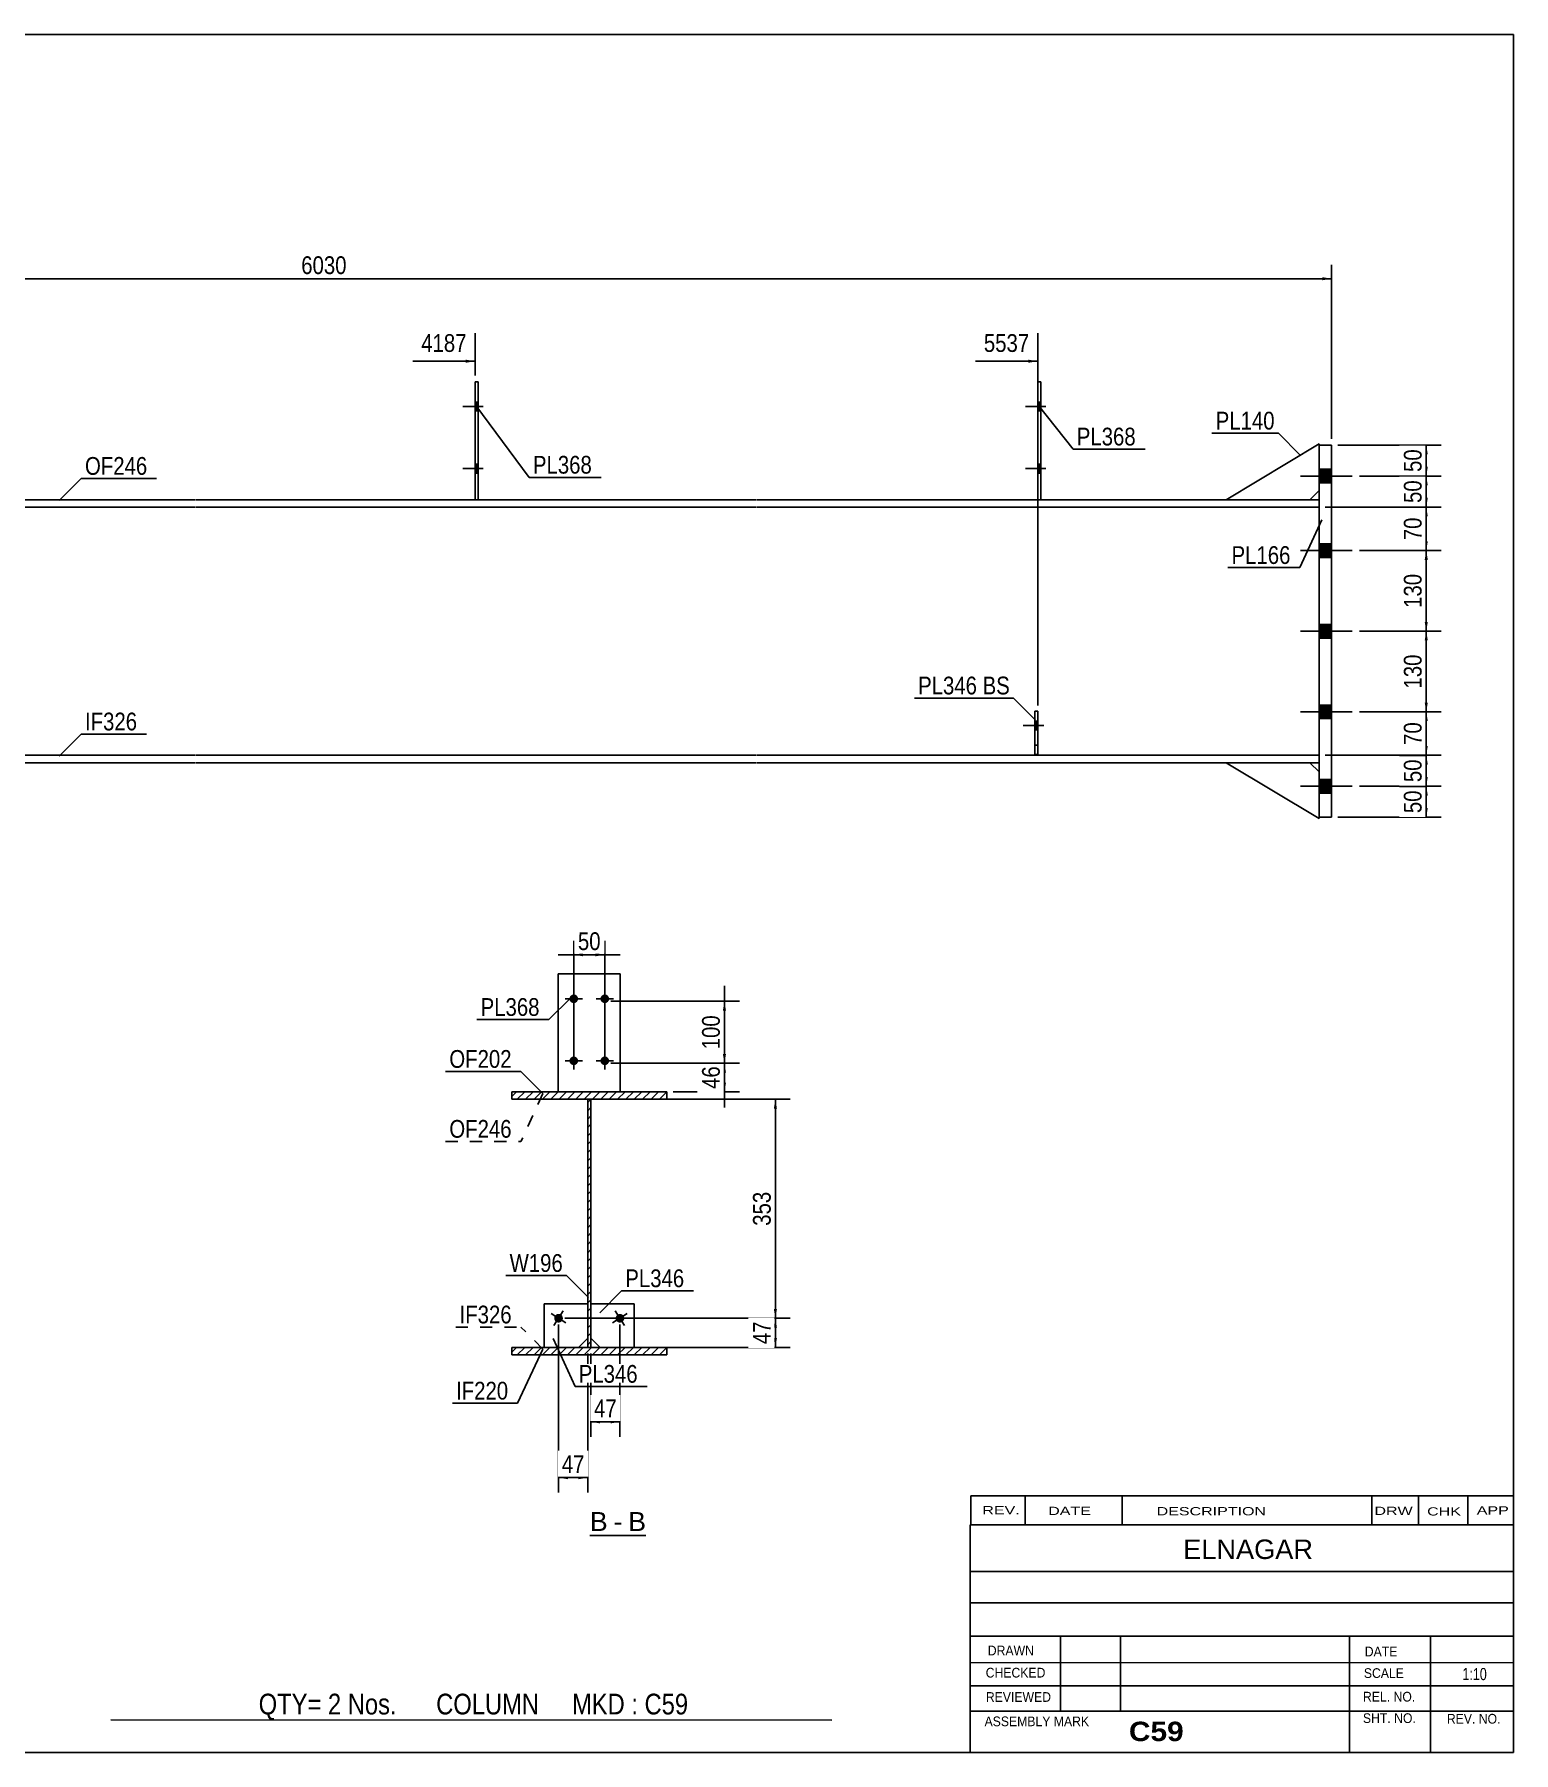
# Model space of a CAD drawing. Header units: millimetres. Extents: x -350 to 53, y -161 to 116.
# Drawn here: x -185.8 to 52.7, y -160.8 to 116.2 of the extents above; entities that cross this region are included whole.
import ezdxf

# ---------------------------------------------------------------- set-up
doc = ezdxf.new("R2010")
doc.units = ezdxf.units.MM
doc.linetypes.add('DXK_LINE_DOT1', pattern=[1.8814, 0.9407, -0.9407])
doc.linetypes.add('DXK_LINE_DOT2', pattern=[3.9198, 1.9599, -1.9599])
doc.styles.add('Arial', font='ARIAL.TTF', dxfattribs={"height": 0.2})
doc.styles.add('Arial Bold', font='ARIALBD.TTF', dxfattribs={"height": 0.2})
doc.styles.add('Arial Narrow', font='ARIALN.TTF', dxfattribs={"height": 0.2})

# ---------------------------------------------------------------- blocks, each defined once
blk = doc.blocks.new('Unknown-627324394-1210')
at = {"color": 5, "linetype": 'Continuous'}
for p, q in [((52.7, 116.21), (-347.3, 116.21)), ((-347.3, 116.21), (-347.3, -160.79)), ((52.7, -160.79), (52.7, 116.21)), ((-347.3, -160.79), (52.7, -160.79))]:
    blk.add_line(p, q, dxfattribs=at)
at = {"color": 174, "linetype": 'Continuous', "style": 'Arial'}
blk.add_text('Tekla structures', height=1.9102, rotation=90, dxfattribs=at).set_placement((-347.8, -160.29))
blk = doc.blocks.new('Unknown-627324394-13 - 1799')
at = {"color": 7, "linetype": 'Continuous'}
blk.add_line((-96.19, -125.81), (-87.16, -125.81), dxfattribs=at)
at = {"color": 0, "linetype": 'Continuous'}
blk.add_wipeout([(-93.35, -125.06), (-93.35, -121.86), (-96.19, -121.86), (-96.19, -125.06)], dxfattribs=at)
blk.add_wipeout([(-90.97, -125.06), (-90.97, -121.86), (-92.39, -121.86), (-92.39, -125.06)], dxfattribs=at)
at = {"color": 96, "linetype": 'Continuous', "style": 'Arial'}
blk.add_text('B', height=3.06, dxfattribs=at).set_placement((-96.19, -125.06))
at = {"color": 0, "linetype": 'Continuous'}
blk.add_wipeout([(-87.16, -125.06), (-87.16, -121.86), (-90.01, -121.86), (-90.01, -125.06)], dxfattribs=at)
at = {"color": 96, "linetype": 'Continuous', "style": 'Arial'}
for s, p in [('-', (-92.39, -125.06)), ('B', (-90.01, -125.06))]:
    blk.add_text(s, height=3.06, dxfattribs=at).set_placement(p)
blk = doc.blocks.new('Part-627324394-1288 - 1262')
at = {"color": 7, "linetype": 'DXK_LINE_DOT1'}
for p, q in [((-299.5, 40), (-299.5, 0)), ((-299.5, 40), (-255.5, 40)), ((-255.4, 40), (-159.75, 40)), ((-159.65, 40), (-69.4, 40)), ((-69.3, 40), (21.35, 40)), ((21.35, 40), (21.35, 0)), ((-299.5, 0), (-255.5, 0)), ((-255.4, 0), (-159.75, 0)), ((-159.65, 0), (-69.4, 0)), ((-69.3, 0), (21.35, 0))]:
    blk.add_line(p, q, dxfattribs=at)
blk = doc.blocks.new('Bolt-627324394-1271 - 1262')
at = {"linetype": 'Continuous'}
for points in [[(21.35, 46.1), (21.35, 43.9), (23.35, 43.9), (23.35, 46.1)], [(21.35, 46.1), (21.35, 43.9), (23.35, 43.9), (23.35, 46.1)], [(21.35, 34.1), (21.35, 31.9), (23.35, 31.9), (23.35, 34.1)], [(21.35, 34.1), (21.35, 31.9), (23.35, 31.9), (23.35, 34.1)], [(21.35, 21.1), (21.35, 18.9), (23.35, 18.9), (23.35, 21.1)], [(21.35, 21.1), (21.35, 18.9), (23.35, 18.9), (23.35, 21.1)], [(21.35, 8.1), (21.35, 5.9), (23.35, 5.9), (23.35, 8.1)], [(21.35, 8.1), (21.35, 5.9), (23.35, 5.9), (23.35, 8.1)], [(21.35, -3.9), (21.35, -6.1), (23.35, -6.1), (23.35, -3.9)], [(21.35, -3.9), (21.35, -6.1), (23.35, -6.1), (23.35, -3.9)]]:
    blk.add_hatch(color=3, dxfattribs=at).paths.add_polyline_path(points)
at = {"color": 3, "linetype": 'Continuous'}
for p, q in [((26.65, 45), (18.35, 45)), ((26.65, 45), (18.35, 45)), ((23.35, 46.1), (21.35, 46.1)), ((23.35, 46.1), (21.35, 46.1)), ((23.35, 43.9), (21.35, 43.9)), ((23.35, 43.9), (21.35, 43.9)), ((23.35, 34.1), (21.35, 34.1)), ((23.35, 34.1), (21.35, 34.1)), ((26.65, 33), (18.35, 33)), ((26.65, 33), (18.35, 33)), ((23.35, 31.9), (21.35, 31.9)), ((23.35, 31.9), (21.35, 31.9)), ((26.65, 20), (18.35, 20)), ((26.65, 20), (18.35, 20)), ((23.35, 21.1), (21.35, 21.1)), ((23.35, 21.1), (21.35, 21.1)), ((23.35, 18.9), (21.35, 18.9)), ((23.35, 18.9), (21.35, 18.9)), ((26.65, 7), (18.35, 7)), ((26.65, 7), (18.35, 7)), ((23.35, 8.1), (21.35, 8.1)), ((23.35, 8.1), (21.35, 8.1)), ((23.35, 5.9), (21.35, 5.9)), ((23.35, 5.9), (21.35, 5.9)), ((26.65, -5), (18.35, -5)), ((26.65, -5), (18.35, -5)), ((23.35, -3.9), (21.35, -3.9)), ((23.35, -3.9), (21.35, -3.9)), ((23.35, -6.1), (21.35, -6.1)), ((23.35, -6.1), (21.35, -6.1))]:
    blk.add_line(p, q, dxfattribs=at)
blk = doc.blocks.new('Bolt-627324394-2658 - 1262')
at = {"linetype": 'Continuous'}
for points in [[(-114.2, 55.5), (-114.2, 56.9), (-114.7, 56.9), (-114.7, 55.5)], [(-114.2, 55.5), (-114.2, 56.9), (-114.7, 56.9), (-114.7, 55.5)], [(-114.2, 45.5), (-114.2, 46.9), (-114.7, 46.9), (-114.7, 45.5)], [(-114.2, 45.5), (-114.2, 46.9), (-114.7, 46.9), (-114.7, 45.5)]]:
    blk.add_hatch(color=3, dxfattribs=at).paths.add_polyline_path(points)
at = {"color": 3, "linetype": 'Continuous'}
for p, q in [((-113.4, 56.2), (-116.7, 56.2)), ((-113.4, 56.2), (-116.7, 56.2)), ((-114.2, 56.9), (-114.7, 56.9)), ((-114.2, 56.9), (-114.7, 56.9)), ((-114.2, 55.5), (-114.7, 55.5)), ((-114.2, 55.5), (-114.7, 55.5)), ((-113.4, 46.2), (-116.7, 46.2)), ((-113.4, 46.2), (-116.7, 46.2)), ((-114.2, 46.9), (-114.7, 46.9)), ((-114.2, 46.9), (-114.7, 46.9)), ((-114.2, 45.5), (-114.7, 45.5)), ((-114.2, 45.5), (-114.7, 45.5))]:
    blk.add_line(p, q, dxfattribs=at)
blk = doc.blocks.new('Part-627324394-1354 - 1262')
at = {"color": 2, "linetype": 'Continuous'}
for p, q in [((-23.5, 60.2), (-24, 60.2)), ((-24, 60.2), (-24, 41.2)), ((-23.5, 41.2), (-23.5, 60.2))]:
    blk.add_line(p, q, dxfattribs=at)
at = {"color": 7, "linetype": 'DXK_LINE_DOT1'}
blk.add_line((-24, 41.2), (-23.5, 41.2), dxfattribs=at)
blk = doc.blocks.new('Part-627324394-1364 - 1262')
at = {"color": 2, "linetype": 'Continuous'}
for p, q in [((-114.2, 60.2), (-114.7, 60.2)), ((-114.7, 60.2), (-114.7, 41.2)), ((-114.2, 41.2), (-114.2, 60.2))]:
    blk.add_line(p, q, dxfattribs=at)
at = {"color": 7, "linetype": 'DXK_LINE_DOT1'}
blk.add_line((-114.7, 41.2), (-114.2, 41.2), dxfattribs=at)
blk = doc.blocks.new('Part-627324394-1396 - 1262')
at = {"color": 2, "linetype": 'Continuous'}
for p, q in [((21.35, -10.2), (6.35, -1.2)), ((19.85, -1.2), (21.35, -2.7)), ((21.35, -10.2), (21.35, -10))]:
    blk.add_line(p, q, dxfattribs=at)
at = {"color": 7, "linetype": 'DXK_LINE_DOT1'}
for p, q in [((6.35, -1.2), (19.85, -1.2)), ((21.35, -2.7), (21.35, -10))]:
    blk.add_line(p, q, dxfattribs=at)
blk = doc.blocks.new('Part-627324394-1401 - 1262')
at = {"color": 2, "linetype": 'Continuous'}
for p, q in [((21.35, 50.2), (6.35, 41.2)), ((21.35, 50.2), (21.35, 50)), ((19.85, 41.2), (21.35, 42.7))]:
    blk.add_line(p, q, dxfattribs=at)
at = {"color": 7, "linetype": 'DXK_LINE_DOT1'}
for p, q in [((21.35, 42.7), (21.35, 50)), ((6.35, 41.2), (19.85, 41.2))]:
    blk.add_line(p, q, dxfattribs=at)
blk = doc.blocks.new('Part-627324394-1445 - 1262')
at = {"color": 2, "linetype": 'Continuous'}
for p, q in [((21.35, 50), (23.35, 50)), ((21.35, -10), (21.35, 50)), ((23.35, 50), (23.35, -10)), ((23.35, -10), (21.35, -10))]:
    blk.add_line(p, q, dxfattribs=at)
blk = doc.blocks.new('Part-627324394-1467 - 1262')
at = {"color": 2, "linetype": 'Continuous'}
for p, q in [((-203.75, -1.2), (-203.75, 0)), ((-203.75, 0), (-159.75, 0)), ((-159.65, 0), (-69.4, 0)), ((-69.3, 0), (21.35, 0)), ((21.35, -1.2), (21.35, 0)), ((-203.75, -1.2), (-159.75, -1.2)), ((-159.65, -1.2), (-69.4, -1.2)), ((-69.3, -1.2), (21.35, -1.2))]:
    blk.add_line(p, q, dxfattribs=at)
blk = doc.blocks.new('Part-627324394-2646 - 1262')
at = {"color": 7, "linetype": 'DXK_LINE_DOT1'}
for p, q in [((-24.5, 0.1), (-24.5, 7.1)), ((-24.5, 7.1), (-24, 7.1)), ((-24, 7.1), (-24, 0.1)), ((-24.5, 1.6), (-24, 1.6)), ((-24, 0.1), (-24.5, 0.1))]:
    blk.add_line(p, q, dxfattribs=at)
blk = doc.blocks.new('Part-627324394-1511 - 1262')
at = {"color": 2, "linetype": 'Continuous'}
for p, q in [((-203.75, 41.2), (-203.75, 40)), ((-159.75, 41.2), (-203.75, 41.2)), ((-203.75, 40), (-159.75, 40)), ((-69.4, 41.2), (-159.65, 41.2)), ((-159.65, 40), (-69.4, 40)), ((21.35, 41.2), (-69.3, 41.2)), ((-69.3, 40), (21.35, 40)), ((21.35, 40), (21.35, 41.2))]:
    blk.add_line(p, q, dxfattribs=at)
blk = doc.blocks.new('Bolt-627324394-2284 - 1262')
at = {"linetype": 'Continuous'}
for points in [[(-23.5, 55.5), (-23.5, 56.9), (-24, 56.9), (-24, 55.5)], [(-23.5, 55.5), (-23.5, 56.9), (-24, 56.9), (-24, 55.5)], [(-23.5, 45.5), (-23.5, 46.9), (-24, 46.9), (-24, 45.5)], [(-23.5, 45.5), (-23.5, 46.9), (-24, 46.9), (-24, 45.5)]]:
    blk.add_hatch(color=3, dxfattribs=at).paths.add_polyline_path(points)
at = {"color": 3, "linetype": 'Continuous'}
for p, q in [((-22.7, 56.2), (-26, 56.2)), ((-22.7, 56.2), (-26, 56.2)), ((-23.5, 56.9), (-24, 56.9)), ((-23.5, 56.9), (-24, 56.9)), ((-23.5, 55.5), (-24, 55.5)), ((-23.5, 55.5), (-24, 55.5)), ((-22.7, 46.2), (-26, 46.2)), ((-22.7, 46.2), (-26, 46.2)), ((-23.5, 46.9), (-24, 46.9)), ((-23.5, 46.9), (-24, 46.9)), ((-23.5, 45.5), (-24, 45.5)), ((-23.5, 45.5), (-24, 45.5))]:
    blk.add_line(p, q, dxfattribs=at)
blk = doc.blocks.new('Part-627324394-2649 - 1262')
at = {"color": 2, "linetype": 'Continuous'}
for p, q in [((-24.5, 0.1), (-24.5, 7.1)), ((-24.5, 7.1), (-24, 7.1)), ((-24, 7.1), (-24, 0.1)), ((-24, 0.1), (-24.5, 0.1))]:
    blk.add_line(p, q, dxfattribs=at)
blk = doc.blocks.new('Bolt-627324394-2660 - 1262')
at = {"color": 3, "linetype": 'DXK_LINE_DOT2'}
for p, q in [((-23.05, 4.8), (-26.35, 4.8)), ((-24, 5.5), (-24.5, 5.5)), ((-24, 4.1), (-24.5, 4.1))]:
    blk.add_line(p, q, dxfattribs=at)
blk = doc.blocks.new('Bolt-627324394-2663 - 1262')
at = {"linetype": 'Continuous'}
blk.add_hatch(color=3, dxfattribs=at).paths.add_polyline_path([(-24, 4.1), (-24, 5.5), (-24.5, 5.5), (-24.5, 4.1)])
at = {"color": 3, "linetype": 'Continuous'}
for p, q in [((-23.05, 4.8), (-26.35, 4.8)), ((-24, 5.5), (-24.5, 5.5)), ((-24, 4.1), (-24.5, 4.1))]:
    blk.add_line(p, q, dxfattribs=at)
blk = doc.blocks.new('Part-627324394-2730 - 1799')
at = {"color": 2, "linetype": 'Continuous'}
for p, q in [((-96.05, -88.46), (-89.05, -88.46)), ((-89.05, -88.46), (-89.05, -95.46)), ((-94.55, -95.46), (-96.05, -93.96))]:
    blk.add_line(p, q, dxfattribs=at)
at = {"color": 7, "linetype": 'DXK_LINE_DOT1'}
blk.add_line((-96.05, -93.96), (-96.05, -88.46), dxfattribs=at)
blk = doc.blocks.new('Part-627324394-1845 - 1799')
at = {"color": 2, "linetype": 'Continuous'}
for p, q in [((-101.3, -35.26), (-91.3, -35.26)), ((-101.3, -35.26), (-101.3, -54.26)), ((-91.3, -35.26), (-91.3, -54.26))]:
    blk.add_line(p, q, dxfattribs=at)
blk = doc.blocks.new('Part-627324394-1805 - 1799')
at = {"linetype": 'Continuous'}
h = blk.add_hatch(dxfattribs=at)
h.set_pattern_fill('', scale=0.3, style=0, pattern_type=0)
h.set_pattern_definition([(45, (-83.8002, -54.2576), (-0.67352, 0.67352), [])])
h.paths.add_polyline_path([(-83.8, -55.46), (-83.8, -54.26), (-108.8, -54.26), (-108.8, -55.46)])
at = {"color": 7, "linetype": 'DXK_LINE_DOT1'}
for p, q in [((-108.8, -55.46), (-108.8, -54.26)), ((-108.8, -54.26), (-83.8, -54.26)), ((-83.8, -54.26), (-83.8, -55.46)), ((-83.8, -55.46), (-108.8, -55.46))]:
    blk.add_line(p, q, dxfattribs=at)
at = {"color": 2, "linetype": 'Continuous'}
for p, q in [((-108.8, -55.46), (-108.8, -54.26)), ((-83.8, -54.26), (-108.8, -54.26)), ((-83.8, -55.46), (-83.8, -54.26)), ((-108.8, -55.46), (-83.8, -55.46))]:
    blk.add_line(p, q, dxfattribs=at)
blk = doc.blocks.new('Part-627324394-1811 - 1799')
at = {"linetype": 'Continuous'}
h = blk.add_hatch(dxfattribs=at)
h.set_pattern_fill('', scale=0.3, style=0, pattern_type=0)
h.set_pattern_definition([(45, (-83.8002, -95.4576), (-0.67352, 0.67352), [])])
h.paths.add_polyline_path([(-83.8, -96.66), (-83.8, -95.46), (-108.8, -95.46), (-108.8, -96.66)])
at = {"color": 7, "linetype": 'DXK_LINE_DOT1'}
for p, q in [((-108.8, -96.66), (-108.8, -95.46)), ((-108.8, -95.46), (-83.8, -95.46)), ((-83.8, -96.66), (-108.8, -96.66)), ((-83.8, -95.46), (-83.8, -96.66))]:
    blk.add_line(p, q, dxfattribs=at)
at = {"color": 2, "linetype": 'Continuous'}
for p, q in [((-108.8, -96.66), (-108.8, -95.46)), ((-83.8, -95.46), (-108.8, -95.46)), ((-108.8, -96.66), (-83.8, -96.66)), ((-83.8, -96.66), (-83.8, -95.46))]:
    blk.add_line(p, q, dxfattribs=at)
blk = doc.blocks.new('Part-627324394-1853 - 1799')
at = {"linetype": 'Continuous'}
h = blk.add_hatch(dxfattribs=at)
h.set_pattern_fill('', scale=0.3, style=0, pattern_type=0)
h.set_pattern_definition([(45, (-96.0502, -55.4576), (-0.67352, 0.67352), [])])
h.paths.add_polyline_path([(-96.05, -95.46), (-96.05, -55.46), (-96.55, -55.46), (-96.55, -95.46)])
at = {"color": 2, "linetype": 'Continuous'}
for p, q in [((-96.55, -95.46), (-96.55, -55.46)), ((-96.55, -55.46), (-96.05, -55.46)), ((-96.05, -55.46), (-96.05, -95.46)), ((-96.05, -95.46), (-96.55, -95.46))]:
    blk.add_line(p, q, dxfattribs=at)
blk = doc.blocks.new('Part-627324394-2727 - 1799')
at = {"color": 2, "linetype": 'Continuous'}
for p, q in [((-103.55, -88.46), (-96.55, -88.46)), ((-103.55, -88.46), (-103.55, -95.46)), ((-96.55, -93.96), (-98.05, -95.46))]:
    blk.add_line(p, q, dxfattribs=at)
at = {"color": 7, "linetype": 'DXK_LINE_DOT1'}
blk.add_line((-96.55, -88.46), (-96.55, -93.96), dxfattribs=at)
blk = doc.blocks.new('Bolt-627324394-2734 - 1799')
at = {"linetype": 'Continuous'}
for points in [[(-98.1, -39.26, -1), (-99.5, -39.26, -1)], [(-93.1, -39.26, -1), (-94.5, -39.26, -1)], [(-98.1, -49.26, -1), (-99.5, -49.26, -1)], [(-93.1, -49.26, -1), (-94.5, -49.26, -1)]]:
    blk.add_hatch(color=3, dxfattribs=at).paths.add_polyline_path(points)
at = {"color": 3, "linetype": 'Continuous'}
for p, q in [((-98.8, -37.86), (-98.8, -40.66)), ((-93.8, -37.86), (-93.8, -40.66)), ((-97.4, -39.26), (-100.2, -39.26)), ((-92.4, -39.26), (-95.2, -39.26)), ((-97.4, -49.26), (-100.2, -49.26)), ((-98.8, -47.86), (-98.8, -50.66)), ((-92.4, -49.26), (-95.2, -49.26)), ((-93.8, -47.86), (-93.8, -50.66))]:
    blk.add_line(p, q, dxfattribs=at)
blk = doc.blocks.new('Bolt-627324394-2741 - 1799')
at = {"linetype": 'Continuous'}
blk.add_hatch(color=3, dxfattribs=at).paths.add_polyline_path([(-100.87, -90.17, -1), (-101.63, -91.35, -1)])
at = {"color": 3, "linetype": 'Continuous'}
for p, q in [((-102.43, -90), (-100.07, -91.51)), ((-100.5, -89.58), (-102, -91.94))]:
    blk.add_line(p, q, dxfattribs=at)
blk = doc.blocks.new('Bolt-627324394-2744 - 1799')
at = {"linetype": 'Continuous'}
blk.add_hatch(color=3, dxfattribs=at).paths.add_polyline_path([(-90.97, -91.35, -1), (-91.73, -90.17, -1)])
at = {"color": 3, "linetype": 'Continuous'}
for p, q in [((-90.17, -90), (-92.53, -91.51)), ((-90.6, -91.94), (-92.1, -89.58))]:
    blk.add_line(p, q, dxfattribs=at)
blk = doc.blocks.new('StraightDimension-627324394-3665 - 1262')
at = {"linetype": 'Continuous'}
for points in [[(38.37, 18.5), (38.62, 20), (38.87, 18.5)], [(38.87, 8.5), (38.62, 7), (38.37, 8.5)]]:
    blk.add_hatch(color=7, dxfattribs=at).paths.add_polyline_path(points)
at = {"color": 7, "linetype": 'Continuous'}
for p, q in [((27.85, 20), (41.02, 20)), ((38.62, 7), (38.62, 20)), ((27.85, 7), (41.02, 7))]:
    blk.add_line(p, q, dxfattribs=at)
at = {"color": 0}
blk.add_wipeout([(38.47, 16.84), (34.27, 16.84), (34.27, 10.16), (38.47, 10.16)], dxfattribs=at)
at = {"color": 3, "style": 'Arial Narrow'}
blk.add_text('130', height=2.863, rotation=90.0002, dxfattribs=at).set_placement((37.87, 10.76))
blk = doc.blocks.new('StraightDimension-627324394-3668 - 1262')
at = {"linetype": 'Continuous'}
for points in [[(38.37, -6.5), (38.62, -5), (38.87, -6.5)], [(38.87, -8.5), (38.62, -10), (38.37, -8.5)]]:
    blk.add_hatch(color=7, dxfattribs=at).paths.add_polyline_path(points)
at = {"color": 7, "linetype": 'Continuous'}
for p, q in [((27.85, -5), (41.02, -5)), ((38.62, -10), (38.62, -5)), ((24.35, -10), (41.02, -10))]:
    blk.add_line(p, q, dxfattribs=at)
at = {"color": 0}
blk.add_wipeout([(38.47, -5.07), (34.27, -5.07), (34.27, -9.93), (38.47, -9.93)], dxfattribs=at)
at = {"color": 3, "style": 'Arial Narrow'}
blk.add_text('50', height=2.863, rotation=90.0002, dxfattribs=at).set_placement((37.87, -9.33))
blk = doc.blocks.new('StraightDimension-627324394-3667 - 1262')
at = {"linetype": 'Continuous'}
for points in [[(38.37, -1.5), (38.62, 0), (38.87, -1.5)], [(38.87, -3.5), (38.62, -5), (38.37, -3.5)]]:
    blk.add_hatch(color=7, dxfattribs=at).paths.add_polyline_path(points)
at = {"color": 7, "linetype": 'Continuous'}
for p, q in [((22.35, 0), (41.02, 0)), ((38.62, -5), (38.62, 0)), ((27.85, -5), (41.02, -5))]:
    blk.add_line(p, q, dxfattribs=at)
at = {"color": 0}
blk.add_wipeout([(38.47, -0.07), (34.27, -0.07), (34.27, -4.93), (38.47, -4.93)], dxfattribs=at)
at = {"color": 3, "style": 'Arial Narrow'}
blk.add_text('50', height=2.863, rotation=90.0002, dxfattribs=at).set_placement((37.87, -4.33))
blk = doc.blocks.new('StraightDimension-627324394-1643 - 1262')
at = {"linetype": 'Continuous'}
for points in [[(-300, 76.57), (-301.5, 76.82), (-300, 77.07)], [(21.85, 77.07), (23.35, 76.82), (21.85, 76.57)]]:
    blk.add_hatch(color=7, dxfattribs=at).paths.add_polyline_path(points)
at = {"color": 7, "linetype": 'Continuous'}
for p, q in [((-301.5, 44), (-301.5, 79.07)), ((23.35, 51), (23.35, 79.07)), ((-301.5, 76.82), (23.35, 76.82))]:
    blk.add_line(p, q, dxfattribs=at)
at = {"color": 0}
blk.add_wipeout([(-134.82, 76.97), (-134.82, 81.17), (-143.33, 81.17), (-143.33, 76.97)], dxfattribs=at)
at = {"color": 3, "style": 'Arial Narrow'}
blk.add_text('6030', height=2.863, dxfattribs=at).set_placement((-142.73, 77.57))
blk = doc.blocks.new('StraightDimension-627324394-3661 - 1262')
at = {"linetype": 'Continuous'}
for points in [[(38.37, 48.5), (38.62, 50), (38.87, 48.5)], [(38.87, 46.5), (38.62, 45), (38.37, 46.5)]]:
    blk.add_hatch(color=7, dxfattribs=at).paths.add_polyline_path(points)
at = {"color": 7, "linetype": 'Continuous'}
for p, q in [((24.35, 50), (41.02, 50)), ((38.62, 45), (38.62, 50)), ((27.85, 45), (41.02, 45))]:
    blk.add_line(p, q, dxfattribs=at)
at = {"color": 0}
blk.add_wipeout([(38.47, 49.93), (34.27, 49.93), (34.27, 45.07), (38.47, 45.07)], dxfattribs=at)
at = {"color": 3, "style": 'Arial Narrow'}
blk.add_text('50', height=2.863, rotation=90.0002, dxfattribs=at).set_placement((37.87, 45.67))
blk = doc.blocks.new('StraightDimension-627324394-3662 - 1262')
at = {"linetype": 'Continuous'}
for points in [[(38.37, 43.5), (38.62, 45), (38.87, 43.5)], [(38.87, 41.5), (38.62, 40), (38.37, 41.5)]]:
    blk.add_hatch(color=7, dxfattribs=at).paths.add_polyline_path(points)
at = {"color": 7, "linetype": 'Continuous'}
for p, q in [((27.85, 45), (41.02, 45)), ((38.62, 40), (38.62, 45)), ((22.35, 40), (41.02, 40))]:
    blk.add_line(p, q, dxfattribs=at)
at = {"color": 0}
blk.add_wipeout([(38.47, 44.93), (34.27, 44.93), (34.27, 40.07), (38.47, 40.07)], dxfattribs=at)
at = {"color": 3, "style": 'Arial Narrow'}
blk.add_text('50', height=2.863, rotation=90.0002, dxfattribs=at).set_placement((37.87, 40.67))
blk = doc.blocks.new('StraightDimension-627324394-3663 - 1262')
at = {"linetype": 'Continuous'}
for points in [[(38.37, 38.5), (38.62, 40), (38.87, 38.5)], [(38.87, 34.5), (38.62, 33), (38.37, 34.5)]]:
    blk.add_hatch(color=7, dxfattribs=at).paths.add_polyline_path(points)
at = {"color": 7, "linetype": 'Continuous'}
for p, q in [((22.35, 40), (41.02, 40)), ((38.62, 33), (38.62, 40)), ((27.85, 33), (41.02, 33))]:
    blk.add_line(p, q, dxfattribs=at)
at = {"color": 0}
blk.add_wipeout([(38.47, 38.93), (34.27, 38.93), (34.27, 34.07), (38.47, 34.07)], dxfattribs=at)
at = {"color": 3, "style": 'Arial Narrow'}
blk.add_text('70', height=2.863, rotation=90.0002, dxfattribs=at).set_placement((37.87, 34.67))
blk = doc.blocks.new('StraightDimension-627324394-3999 - 1262')
at = {"linetype": 'Continuous'}
blk.add_hatch(color=7, dxfattribs=at).paths.add_polyline_path([(-25.5, 63.77), (-24, 63.52), (-25.5, 63.27)])
at = {"color": 7, "linetype": 'Continuous'}
for p, q in [((-24, 8), (-24, 68.02)), ((-34.06, 63.52), (-24, 63.52))]:
    blk.add_line(p, q, dxfattribs=at)
at = {"color": 0}
blk.add_wipeout([(-24.78, 64.42), (-24.78, 68.62), (-33.29, 68.62), (-33.29, 64.42)], dxfattribs=at)
at = {"color": 3, "style": 'Arial Narrow'}
blk.add_text('5537', height=2.863, dxfattribs=at).set_placement((-32.69, 65.02))
blk = doc.blocks.new('StraightDimension-627324394-3664 - 1262')
at = {"linetype": 'Continuous'}
for points in [[(38.37, 31.5), (38.62, 33), (38.87, 31.5)], [(38.87, 21.5), (38.62, 20), (38.37, 21.5)]]:
    blk.add_hatch(color=7, dxfattribs=at).paths.add_polyline_path(points)
at = {"color": 7, "linetype": 'Continuous'}
for p, q in [((27.85, 33), (41.02, 33)), ((38.62, 20), (38.62, 33)), ((27.85, 20), (41.02, 20))]:
    blk.add_line(p, q, dxfattribs=at)
at = {"color": 0}
blk.add_wipeout([(38.47, 29.84), (34.27, 29.84), (34.27, 23.16), (38.47, 23.16)], dxfattribs=at)
at = {"color": 3, "style": 'Arial Narrow'}
blk.add_text('130', height=2.863, rotation=90.0002, dxfattribs=at).set_placement((37.87, 23.76))
blk = doc.blocks.new('StraightDimension-627324394-3666 - 1262')
at = {"linetype": 'Continuous'}
for points in [[(38.37, 5.5), (38.62, 7), (38.87, 5.5)], [(38.87, 1.5), (38.62, 0), (38.37, 1.5)]]:
    blk.add_hatch(color=7, dxfattribs=at).paths.add_polyline_path(points)
at = {"color": 7, "linetype": 'Continuous'}
for p, q in [((27.85, 7), (41.02, 7)), ((38.62, 0), (38.62, 7)), ((22.35, 0), (41.02, 0))]:
    blk.add_line(p, q, dxfattribs=at)
at = {"color": 0}
blk.add_wipeout([(38.47, 5.93), (34.27, 5.93), (34.27, 1.07), (38.47, 1.07)], dxfattribs=at)
at = {"color": 3, "style": 'Arial Narrow'}
blk.add_text('70', height=2.863, rotation=90.0002, dxfattribs=at).set_placement((37.87, 1.67))
blk = doc.blocks.new('StraightDimension-627324394-4000 - 1262')
at = {"linetype": 'Continuous'}
blk.add_hatch(color=7, dxfattribs=at).paths.add_polyline_path([(-116.2, 63.77), (-114.7, 63.52), (-116.2, 63.27)])
at = {"color": 7, "linetype": 'Continuous'}
for p, q in [((-114.7, 61.2), (-114.7, 68.02)), ((-124.76, 63.52), (-114.7, 63.52))]:
    blk.add_line(p, q, dxfattribs=at)
at = {"color": 0}
blk.add_wipeout([(-115.48, 64.42), (-115.48, 68.62), (-123.99, 68.62), (-123.99, 64.42)], dxfattribs=at)
at = {"color": 3, "style": 'Arial Narrow'}
blk.add_text('4187', height=2.863, dxfattribs=at).set_placement((-123.39, 65.02))
blk = doc.blocks.new('StraightDimension-627324394-3547 - 1799')
at = {"linetype": 'Continuous'}
for points in [[(-74.76, -51.16), (-74.51, -49.66), (-74.26, -51.16)], [(-74.26, -52.76), (-74.51, -54.26), (-74.76, -52.76)]]:
    blk.add_hatch(color=7, dxfattribs=at).paths.add_polyline_path(points)
at = {"color": 7, "linetype": 'Continuous'}
for p, q in [((-92.8, -49.66), (-72.11, -49.66)), ((-74.51, -54.26), (-74.51, -49.66)), ((-82.8, -54.26), (-72.11, -54.26))]:
    blk.add_line(p, q, dxfattribs=at)
at = {"color": 0}
blk.add_wipeout([(-74.66, -49.53), (-78.86, -49.53), (-78.86, -54.39), (-74.66, -54.39)], dxfattribs=at)
at = {"color": 7, "linetype": 'Continuous'}
for p, q in [((-74.51, -49.66), (-74.51, -47.16)), ((-74.51, -54.26), (-74.51, -56.76))]:
    blk.add_line(p, q, dxfattribs=at)
at = {"color": 3, "style": 'Arial Narrow'}
blk.add_text('46', height=2.863, rotation=90.0002, dxfattribs=at).set_placement((-75.26, -53.79))
blk = doc.blocks.new('StraightDimension-627324394-3114 - 1799')
at = {"linetype": 'Continuous'}
for points in [[(-66.55, -56.96), (-66.3, -55.46), (-66.05, -56.96)], [(-66.05, -89.26), (-66.3, -90.76), (-66.55, -89.26)]]:
    blk.add_hatch(color=7, dxfattribs=at).paths.add_polyline_path(points)
at = {"color": 7, "linetype": 'Continuous'}
for p, q in [((-95.05, -55.46), (-63.9, -55.46)), ((-66.3, -90.76), (-66.3, -55.46)), ((-100.25, -90.76), (-63.9, -90.76))]:
    blk.add_line(p, q, dxfattribs=at)
at = {"color": 0}
blk.add_wipeout([(-66.45, -69.77), (-70.65, -69.77), (-70.65, -76.45), (-66.45, -76.45)], dxfattribs=at)
at = {"color": 3, "style": 'Arial Narrow'}
blk.add_text('353', height=2.863, rotation=90.0002, dxfattribs=at).set_placement((-67.05, -75.85))
blk = doc.blocks.new('StraightDimension-627324394-3115 - 1799')
at = {"linetype": 'Continuous'}
for points in [[(-66.55, -92.26), (-66.3, -90.76), (-66.05, -92.26)], [(-66.05, -93.96), (-66.3, -95.46), (-66.55, -93.96)]]:
    blk.add_hatch(color=7, dxfattribs=at).paths.add_polyline_path(points)
at = {"color": 7, "linetype": 'Continuous'}
for p, q in [((-100.25, -90.76), (-63.9, -90.76)), ((-66.3, -95.46), (-66.3, -90.76)), ((-95.05, -95.46), (-63.9, -95.46))]:
    blk.add_line(p, q, dxfattribs=at)
at = {"color": 0}
blk.add_wipeout([(-66.45, -90.68), (-70.65, -90.68), (-70.65, -95.54), (-66.45, -95.54)], dxfattribs=at)
at = {"color": 3, "style": 'Arial Narrow'}
blk.add_text('47', height=2.863, rotation=90.0002, dxfattribs=at).set_placement((-67.05, -94.94))
blk = doc.blocks.new('StraightDimension-627324394-3134 - 1799')
at = {"linetype": 'Continuous'}
for points in [[(-94.55, -107.71), (-96.05, -107.46), (-94.55, -107.21)], [(-92.85, -107.21), (-91.35, -107.46), (-92.85, -107.71)]]:
    blk.add_hatch(color=7, dxfattribs=at).paths.add_polyline_path(points)
at = {"color": 7, "linetype": 'Continuous'}
for p, q in [((-91.35, -91.76), (-91.35, -109.86)), ((-96.05, -96.46), (-96.05, -109.86)), ((-96.05, -107.46), (-91.35, -107.46))]:
    blk.add_line(p, q, dxfattribs=at)
at = {"color": 0}
blk.add_wipeout([(-91.27, -107.31), (-91.27, -103.11), (-96.13, -103.11), (-96.13, -107.31)], dxfattribs=at)
at = {"color": 3, "style": 'Arial Narrow'}
blk.add_text('47', height=2.863, dxfattribs=at).set_placement((-95.53, -106.71))
blk = doc.blocks.new('StraightDimension-627324394-3139 - 1799')
at = {"linetype": 'Continuous'}
for points in [[(-99.75, -116.71), (-101.25, -116.46), (-99.75, -116.21)], [(-98.05, -116.21), (-96.55, -116.46), (-98.05, -116.71)]]:
    blk.add_hatch(color=7, dxfattribs=at).paths.add_polyline_path(points)
at = {"color": 7, "linetype": 'Continuous'}
for p, q in [((-101.25, -91.76), (-101.25, -118.86)), ((-96.55, -96.46), (-96.55, -118.86)), ((-101.25, -116.46), (-96.55, -116.46))]:
    blk.add_line(p, q, dxfattribs=at)
at = {"color": 0}
blk.add_wipeout([(-96.47, -116.31), (-96.47, -112.11), (-101.33, -112.11), (-101.33, -116.31)], dxfattribs=at)
at = {"color": 3, "style": 'Arial Narrow'}
blk.add_text('47', height=2.863, dxfattribs=at).set_placement((-100.73, -115.71))
blk = doc.blocks.new('StraightDimension-627324394-3511 - 1799')
at = {"linetype": 'Continuous'}
for points in [[(-97.3, -32.41), (-98.8, -32.16), (-97.3, -31.91)], [(-95.3, -31.91), (-93.8, -32.16), (-95.3, -32.41)]]:
    blk.add_hatch(color=7, dxfattribs=at).paths.add_polyline_path(points)
at = {"color": 7, "linetype": 'Continuous'}
for p, q in [((-98.8, -48.66), (-98.8, -29.91)), ((-93.8, -48.66), (-93.8, -29.91)), ((-98.8, -32.16), (-93.8, -32.16))]:
    blk.add_line(p, q, dxfattribs=at)
at = {"color": 0}
blk.add_wipeout([(-93.87, -32.01), (-93.87, -27.81), (-98.73, -27.81), (-98.73, -32.01)], dxfattribs=at)
at = {"color": 7, "linetype": 'Continuous'}
for p, q in [((-98.8, -32.16), (-101.3, -32.16)), ((-93.8, -32.16), (-91.3, -32.16))]:
    blk.add_line(p, q, dxfattribs=at)
at = {"color": 3, "style": 'Arial Narrow'}
blk.add_text('50', height=2.863, dxfattribs=at).set_placement((-98.13, -31.41))
blk = doc.blocks.new('StraightDimension-627324394-3546 - 1799')
at = {"linetype": 'Continuous'}
for points in [[(-74.76, -41.16), (-74.51, -39.66), (-74.26, -41.16)], [(-74.26, -48.16), (-74.51, -49.66), (-74.76, -48.16)]]:
    blk.add_hatch(color=7, dxfattribs=at).paths.add_polyline_path(points)
at = {"color": 7, "linetype": 'Continuous'}
for p, q in [((-74.51, -39.66), (-74.51, -37.16)), ((-92.8, -39.66), (-72.11, -39.66)), ((-74.51, -49.66), (-74.51, -39.66)), ((-92.8, -49.66), (-72.11, -49.66)), ((-74.51, -49.66), (-74.51, -52.16))]:
    blk.add_line(p, q, dxfattribs=at)
at = {"color": 0}
blk.add_wipeout([(-74.66, -41.32), (-78.86, -41.32), (-78.86, -48), (-74.66, -48)], dxfattribs=at)
at = {"color": 3, "style": 'Arial Narrow'}
blk.add_text('100', height=2.863, rotation=90.0002, dxfattribs=at).set_placement((-75.26, -47.4))
blk = doc.blocks.new('CBS_CALLOFF-627324394-4622')
at = {"color": 7, "linetype": 'Continuous'}
blk.add_line((-173.42, -155.52), (-57.19, -155.54), dxfattribs=at)
at = {"color": 3, "linetype": 'Continuous', "style": 'Arial Narrow'}
blk.add_text('QTY= 2 Nos.      COLUMN     MKD : C59', height=3.3405, dxfattribs=at).set_placement((-149.59, -154.63))
blk = doc.blocks.new('CBS_NAME_BLOG-627324394-4623')
at = {"color": 7, "linetype": 'Continuous'}
for p, q in [((-34.89, -124.04), (52.63, -124.04)), ((-34.89, -160.74), (-34.89, -124.04)), ((-34.89, -131.57), (52.63, -131.57)), ((-34.81, -136.63), (52.7, -136.63)), ((-34.89, -142), (52.63, -142)), ((-20.36, -154.1), (-20.36, -142.01)), ((-10.68, -154.08), (-10.68, -142.01)), ((26.24, -160.74), (26.24, -142.01)), ((39.29, -160.74), (39.29, -142)), ((-34.88, -146.3), (52.7, -146.28)), ((-34.89, -150.04), (52.63, -150.04)), ((-34.89, -154.09), (52.63, -154.09)), ((-34.89, -160.79), (52.7, -160.79))]:
    blk.add_line(p, q, dxfattribs=at)
at = {"color": 3, "linetype": 'Continuous', "style": 'Arial'}
blk.add_text('ELNAGAR', height=3.133, dxfattribs=at).set_placement((-0.56, -129.57))
at = {"color": 3, "linetype": 'Continuous'}
for s, height, style, width, p in [('DRAWN', 1.566, 'Arial', 0.9, (-32.06, -145.11)), ('DATE', 1.566, 'Arial', 0.9, (28.71, -145.27)), ('CHECKED', 1.566, 'Arial', 0.9, (-32.4, -148.68)), ('SCALE', 1.566, 'Arial', 0.9, (28.56, -148.75)), ('1:10', 1.957, 'Arial Narrow', 0.9, (44.45, -149.1)), ('REVIEWED', 1.566, 'Arial', 0.9, (-32.37, -152.6)), ('REL. NO.', 1.566, 'Arial', 0.9, (28.42, -152.55)), ('ASSEMBLY MARK', 1.5663, 'Arial', 0.9, (-32.58, -156.53)), ('SHT. NO.', 1.566, 'Arial', 0.9, (28.41, -156.01)), ('REV. NO.', 1.566, 'Arial', 0.9, (41.94, -156.11)), ('C59', 3.131, 'Arial Bold', 1.1, (-9.31, -158.93))]:
    blk.add_text(s, height=height, dxfattribs=dict(at, style=style, width=width)).set_placement(p)
blk = doc.blocks.new('CBS_REVISION-627324394-4624')
at = {"color": 7, "linetype": 'Continuous'}
for p, q in [((-34.8, -119.4), (-34.8, -124.04)), ((-34.8, -119.41), (52.7, -119.41)), ((-26.01, -119.41), (-26.01, -124.04)), ((-10.41, -119.41), (-10.41, -123.97)), ((29.84, -119.41), (29.84, -124.03)), ((37.39, -119.41), (37.39, -124.04)), ((45.33, -119.41), (45.33, -124.04)), ((-34.8, -124.04), (52.7, -124.04))]:
    blk.add_line(p, q, dxfattribs=at)
at = {"color": 7, "style": 'Arial Narrow', "width": 1.7}
for s, height, p in [('REV.', 1.326, (-32.94, -122.36)), ('DATE', 1.326, (-22.32, -122.48)), ('DESCRIPTION', 1.3257, (-4.84, -122.53)), ('DRW', 1.326, (30.27, -122.47)), ('CHK', 1.326, (38.76, -122.56)), ('APP', 1.326, (46.76, -122.4))]:
    blk.add_text(s, height=height, dxfattribs=at).set_placement(p)
blk = doc.blocks.new('Mark-627324394-1350 - 1262')
at = {"color": 0}
blk.add_wipeout([(-8.2, 49.94), (-8.2, 52.94), (-17.71, 52.94), (-17.71, 49.94)], dxfattribs=at)
blk.add_wipeout([(-8.2, 49.94), (-8.2, 52.94), (-17.71, 52.94), (-17.71, 49.94)], dxfattribs=at)
at = {"color": 7, "linetype": 'Continuous'}
for p, q in [((-23.87, 56.37), (-18.31, 49.34)), ((-18.31, 49.34), (-6.7, 49.34))]:
    blk.add_line(p, q, dxfattribs=at)
at = {"color": 3, "style": 'Arial Narrow'}
blk.add_text('PL368', height=2.863, dxfattribs=at).set_placement((-17.71, 49.94))
blk = doc.blocks.new('Mark-627324394-1360 - 1262')
at = {"color": 0}
blk.add_wipeout([(-95.87, 45.4), (-95.87, 48.4), (-105.38, 48.4), (-105.38, 45.4)], dxfattribs=at)
blk.add_wipeout([(-95.87, 45.4), (-95.87, 48.4), (-105.38, 48.4), (-105.38, 45.4)], dxfattribs=at)
at = {"color": 7, "linetype": 'Continuous'}
for p, q in [((-114.57, 56.37), (-105.98, 44.8)), ((-105.98, 44.8), (-94.37, 44.8))]:
    blk.add_line(p, q, dxfattribs=at)
at = {"color": 3, "style": 'Arial Narrow'}
blk.add_text('PL368', height=2.863, dxfattribs=at).set_placement((-105.38, 45.4))
blk = doc.blocks.new('Mark-627324394-1441 - 1262')
at = {"color": 7, "linetype": 'Continuous'}
blk.add_line((21.78, 37.97), (18.24, 30.24), dxfattribs=at)
at = {"color": 0}
blk.add_wipeout([(16.74, 30.84), (16.74, 33.84), (7.24, 33.84), (7.24, 30.84)], dxfattribs=at)
blk.add_wipeout([(16.74, 30.84), (16.74, 33.84), (7.24, 33.84), (7.24, 30.84)], dxfattribs=at)
at = {"color": 7, "linetype": 'Continuous'}
blk.add_line((6.64, 30.24), (18.24, 30.24), dxfattribs=at)
at = {"color": 3, "style": 'Arial Narrow'}
blk.add_text('PL166', height=2.863, dxfattribs=at).set_placement((7.24, 30.84))
blk = doc.blocks.new('Mark-627324394-1463 - 1262')
at = {"color": 0}
blk.add_wipeout([(-169.18, 4.01), (-169.18, 7.01), (-177.59, 7.01), (-177.59, 4.01)], dxfattribs=at)
blk.add_wipeout([(-169.18, 4.01), (-169.18, 7.01), (-177.59, 7.01), (-177.59, 4.01)], dxfattribs=at)
at = {"color": 7, "linetype": 'Continuous'}
for p, q in [((-181.73, -0.13), (-178.19, 3.41)), ((-178.19, 3.41), (-167.68, 3.41))]:
    blk.add_line(p, q, dxfattribs=at)
at = {"color": 3, "style": 'Arial Narrow'}
blk.add_text('IF326', height=2.863, dxfattribs=at).set_placement((-177.59, 4.01))
blk = doc.blocks.new('Mark-627324394-1507 - 1262')
at = {"color": 0}
blk.add_wipeout([(-167.54, 45.21), (-167.54, 48.21), (-177.59, 48.21), (-177.59, 45.21)], dxfattribs=at)
blk.add_wipeout([(-167.54, 45.21), (-167.54, 48.21), (-177.59, 48.21), (-177.59, 45.21)], dxfattribs=at)
at = {"color": 7, "linetype": 'Continuous'}
for p, q in [((-181.73, 41.07), (-178.19, 44.61)), ((-178.19, 44.61), (-166.04, 44.61))]:
    blk.add_line(p, q, dxfattribs=at)
at = {"color": 3, "style": 'Arial Narrow'}
blk.add_text('OF246', height=2.863, dxfattribs=at).set_placement((-177.59, 45.21))
blk = doc.blocks.new('MarkSet-627324394-1791 - 1262')
at = {"color": 0}
blk.add_wipeout([(14.19, 52.51), (14.19, 55.51), (4.68, 55.51), (4.68, 52.51)], dxfattribs=at)
blk.add_wipeout([(14.19, 52.51), (14.19, 55.51), (4.68, 55.51), (4.68, 52.51)], dxfattribs=at)
at = {"color": 7, "linetype": 'Continuous'}
for p in [(4.08, 51.91), (18.32, 48.37)]:
    blk.add_line(p, (14.79, 51.91), dxfattribs=at)
at = {"color": 3, "style": 'Arial Narrow'}
blk.add_text('PL140', height=2.863, dxfattribs=at).set_placement((4.68, 52.51))
blk = doc.blocks.new('MarkSet-627324394-2776 - 1262')
at = {"color": 0}
blk.add_wipeout([(-33.79, 9.81), (-33.79, 12.81), (-43.29, 12.81), (-43.29, 9.81)], dxfattribs=at)
blk.add_wipeout([(-33.79, 9.81), (-33.79, 12.81), (-43.29, 12.81), (-43.29, 9.81)], dxfattribs=at)
blk.add_wipeout([(-28.51, 9.81), (-28.51, 12.81), (-32.89, 12.81), (-32.89, 9.81)], dxfattribs=at)
blk.add_wipeout([(-28.51, 9.81), (-28.51, 12.81), (-32.89, 12.81), (-32.89, 9.81)], dxfattribs=at)
at = {"color": 7, "linetype": 'Continuous'}
for p in [(-43.89, 9.21), (-24.37, 5.67)]:
    blk.add_line(p, (-27.91, 9.21), dxfattribs=at)
at = {"color": 3, "style": 'Arial Narrow'}
for s, p in [('PL346', (-43.29, 9.81)), ('BS', (-32.89, 9.81))]:
    blk.add_text(s, height=2.863, dxfattribs=at).set_placement(p)
blk = doc.blocks.new('Mark-627324394-1801 - 1799')
at = {"color": 7, "linetype": 'Continuous'}
blk.add_line((-103.77, -54.53), (-107.31, -50.99), dxfattribs=at)
at = {"color": 0}
blk.add_wipeout([(-108.81, -50.39), (-108.81, -47.39), (-118.86, -47.39), (-118.86, -50.39)], dxfattribs=at)
blk.add_wipeout([(-108.81, -50.39), (-108.81, -47.39), (-118.86, -47.39), (-118.86, -50.39)], dxfattribs=at)
at = {"color": 7, "linetype": 'Continuous'}
blk.add_line((-119.46, -50.99), (-107.31, -50.99), dxfattribs=at)
at = {"color": 3, "style": 'Arial Narrow'}
blk.add_text('OF202', height=2.863, dxfattribs=at).set_placement((-118.86, -50.39))
blk = doc.blocks.new('Mark-627324394-1807 - 1799')
at = {"color": 7, "linetype": 'Continuous'}
blk.add_line((-103.76, -95.74), (-107.86, -104.47), dxfattribs=at)
at = {"color": 0}
blk.add_wipeout([(-109.36, -103.87), (-109.36, -100.87), (-117.77, -100.87), (-117.77, -103.87)], dxfattribs=at)
blk.add_wipeout([(-109.36, -103.87), (-109.36, -100.87), (-117.77, -100.87), (-117.77, -103.87)], dxfattribs=at)
at = {"color": 7, "linetype": 'Continuous'}
blk.add_line((-118.37, -104.47), (-107.86, -104.47), dxfattribs=at)
at = {"color": 3, "style": 'Arial Narrow'}
blk.add_text('IF220', height=2.863, dxfattribs=at).set_placement((-117.77, -103.87))
blk = doc.blocks.new('Mark-627324394-1849 - 1799')
at = {"color": 0}
blk.add_wipeout([(-100.56, -83.29), (-100.56, -80.29), (-109.14, -80.29), (-109.14, -83.29)], dxfattribs=at)
blk.add_wipeout([(-100.56, -83.29), (-100.56, -80.29), (-109.14, -80.29), (-109.14, -83.29)], dxfattribs=at)
at = {"color": 7, "linetype": 'Continuous'}
for p in [(-109.74, -83.89), (-96.42, -87.43)]:
    blk.add_line(p, (-99.96, -83.89), dxfattribs=at)
at = {"color": 3, "style": 'Arial Narrow'}
blk.add_text('W196', height=2.863, dxfattribs=at).set_placement((-109.14, -83.29))
blk = doc.blocks.new('Mark-627324394-3493 - 1799')
at = {"color": 7, "linetype": 'DXK_LINE_DOT2'}
blk.add_line((-103.77, -95.73), (-107.31, -92.19), dxfattribs=at)
at = {"color": 0}
blk.add_wipeout([(-108.81, -91.59), (-108.81, -88.59), (-117.21, -88.59), (-117.21, -91.59)], dxfattribs=at)
blk.add_wipeout([(-108.81, -91.59), (-108.81, -88.59), (-117.21, -88.59), (-117.21, -91.59)], dxfattribs=at)
at = {"color": 7, "linetype": 'DXK_LINE_DOT2'}
blk.add_line((-117.81, -92.19), (-107.31, -92.19), dxfattribs=at)
at = {"color": 3, "style": 'Arial Narrow'}
blk.add_text('IF326', height=2.863, dxfattribs=at).set_placement((-117.21, -91.59))
blk = doc.blocks.new('Mark-627324394-3490 - 1799')
at = {"color": 7, "linetype": 'DXK_LINE_DOT2'}
blk.add_line((-103.77, -54.53), (-107.31, -62.26), dxfattribs=at)
at = {"color": 0}
blk.add_wipeout([(-108.81, -61.66), (-108.81, -58.66), (-118.86, -58.66), (-118.86, -61.66)], dxfattribs=at)
blk.add_wipeout([(-108.81, -61.66), (-108.81, -58.66), (-118.86, -58.66), (-118.86, -61.66)], dxfattribs=at)
at = {"color": 7, "linetype": 'DXK_LINE_DOT2'}
blk.add_line((-119.46, -62.26), (-107.31, -62.26), dxfattribs=at)
at = {"color": 3, "style": 'Arial Narrow'}
blk.add_text('OF246', height=2.863, dxfattribs=at).set_placement((-118.86, -61.66))
blk = doc.blocks.new('Mark-627324394-3496 - 1799')
at = {"color": 7, "linetype": 'Continuous'}
blk.add_line((-99.27, -39.09), (-102.81, -42.62), dxfattribs=at)
at = {"color": 0}
blk.add_wipeout([(-104.31, -42.02), (-104.31, -39.02), (-113.81, -39.02), (-113.81, -42.02)], dxfattribs=at)
blk.add_wipeout([(-104.31, -42.02), (-104.31, -39.02), (-113.81, -39.02), (-113.81, -42.02)], dxfattribs=at)
at = {"color": 7, "linetype": 'Continuous'}
blk.add_line((-114.41, -42.62), (-102.81, -42.62), dxfattribs=at)
at = {"color": 3, "style": 'Arial Narrow'}
blk.add_text('PL368', height=2.863, dxfattribs=at).set_placement((-113.81, -42.02))
blk = doc.blocks.new('Mark-627324394-3499 - 1799')
at = {"color": 0}
blk.add_wipeout([(-88.48, -101.16), (-88.48, -98.16), (-97.99, -98.16), (-97.99, -101.16)], dxfattribs=at)
blk.add_wipeout([(-88.48, -101.16), (-88.48, -98.16), (-97.99, -98.16), (-97.99, -101.16)], dxfattribs=at)
at = {"color": 7, "linetype": 'Continuous'}
for p, q in [((-102.12, -94.03), (-98.59, -101.76)), ((-98.59, -101.76), (-86.98, -101.76))]:
    blk.add_line(p, q, dxfattribs=at)
at = {"color": 3, "style": 'Arial Narrow'}
blk.add_text('PL346', height=2.863, dxfattribs=at).set_placement((-97.99, -101.16))
blk = doc.blocks.new('Mark-627324394-3502 - 1799')
at = {"color": 0}
blk.add_wipeout([(-80.98, -85.75), (-80.98, -82.75), (-90.49, -82.75), (-90.49, -85.75)], dxfattribs=at)
blk.add_wipeout([(-80.98, -85.75), (-80.98, -82.75), (-90.49, -82.75), (-90.49, -85.75)], dxfattribs=at)
at = {"color": 7, "linetype": 'Continuous'}
for p, q in [((-94.62, -89.89), (-91.09, -86.35)), ((-91.09, -86.35), (-79.48, -86.35))]:
    blk.add_line(p, q, dxfattribs=at)
at = {"color": 3, "style": 'Arial Narrow'}
blk.add_text('PL346', height=2.863, dxfattribs=at).set_placement((-90.49, -85.75))

msp = doc.modelspace()

# ---------------------------------------------------------------- block references
for name in ['Unknown-627324394-1210', 'Part-627324394-1364 - 1262', 'Part-627324394-1354 - 1262', 'Bolt-627324394-2658 - 1262', 'Bolt-627324394-2284 - 1262', 'Part-627324394-1401 - 1262', 'Part-627324394-1445 - 1262', 'Bolt-627324394-1271 - 1262', 'Part-627324394-1288 - 1262', 'Part-627324394-1511 - 1262', 'Part-627324394-2646 - 1262', 'Part-627324394-2649 - 1262', 'Bolt-627324394-2660 - 1262', 'Bolt-627324394-2663 - 1262', 'Part-627324394-1467 - 1262', 'Part-627324394-1396 - 1262', 'Part-627324394-1845 - 1799', 'Bolt-627324394-2734 - 1799', 'Part-627324394-1805 - 1799', 'Part-627324394-1853 - 1799', 'Part-627324394-2727 - 1799', 'Part-627324394-2730 - 1799', 'Bolt-627324394-2741 - 1799', 'Bolt-627324394-2744 - 1799', 'Part-627324394-1811 - 1799', 'CBS_REVISION-627324394-4624', 'CBS_NAME_BLOG-627324394-4623', 'CBS_CALLOFF-627324394-4622']:
    msp.add_blockref(name, (0, 0))

# ---------------------------------------------------------------- next in the draw order: block references
for name in ['StraightDimension-627324394-1643 - 1262', 'StraightDimension-627324394-3665 - 1262', 'Mark-627324394-1463 - 1262', 'StraightDimension-627324394-3668 - 1262', 'Mark-627324394-1801 - 1799', 'StraightDimension-627324394-3547 - 1799', 'Mark-627324394-1807 - 1799', 'Unknown-627324394-13 - 1799']:
    msp.add_blockref(name, (0, 0))

# ---------------------------------------------------------------- next in the draw order: block references
for name in ['StraightDimension-627324394-4000 - 1262', 'StraightDimension-627324394-3999 - 1262', 'Mark-627324394-1360 - 1262', 'MarkSet-627324394-1791 - 1262', 'StraightDimension-627324394-3661 - 1262', 'Mark-627324394-1507 - 1262', 'StraightDimension-627324394-3667 - 1262', 'StraightDimension-627324394-3511 - 1799', 'Mark-627324394-3490 - 1799', 'StraightDimension-627324394-3114 - 1799']:
    msp.add_blockref(name, (0, 0))

# ---------------------------------------------------------------- next in the draw order: block references
for name in ['Mark-627324394-1350 - 1262', 'StraightDimension-627324394-3662 - 1262', 'MarkSet-627324394-2776 - 1262', 'StraightDimension-627324394-3666 - 1262', 'StraightDimension-627324394-3546 - 1799', 'Mark-627324394-3496 - 1799', 'Mark-627324394-1849 - 1799', 'StraightDimension-627324394-3115 - 1799']:
    msp.add_blockref(name, (0, 0))

# ---------------------------------------------------------------- next in the draw order: block references
for name in ['StraightDimension-627324394-3663 - 1262', 'Mark-627324394-3502 - 1799', 'Mark-627324394-3493 - 1799', 'StraightDimension-627324394-3134 - 1799']:
    msp.add_blockref(name, (0, 0))

# ---------------------------------------------------------------- next in the draw order: block references
for name in ['Mark-627324394-1441 - 1262', 'StraightDimension-627324394-3664 - 1262', 'StraightDimension-627324394-3139 - 1799']:
    msp.add_blockref(name, (0, 0))

# ---------------------------------------------------------------- next in the draw order: block references
msp.add_blockref('Mark-627324394-3499 - 1799', (0, 0))

doc.saveas('drawing.dxf')
